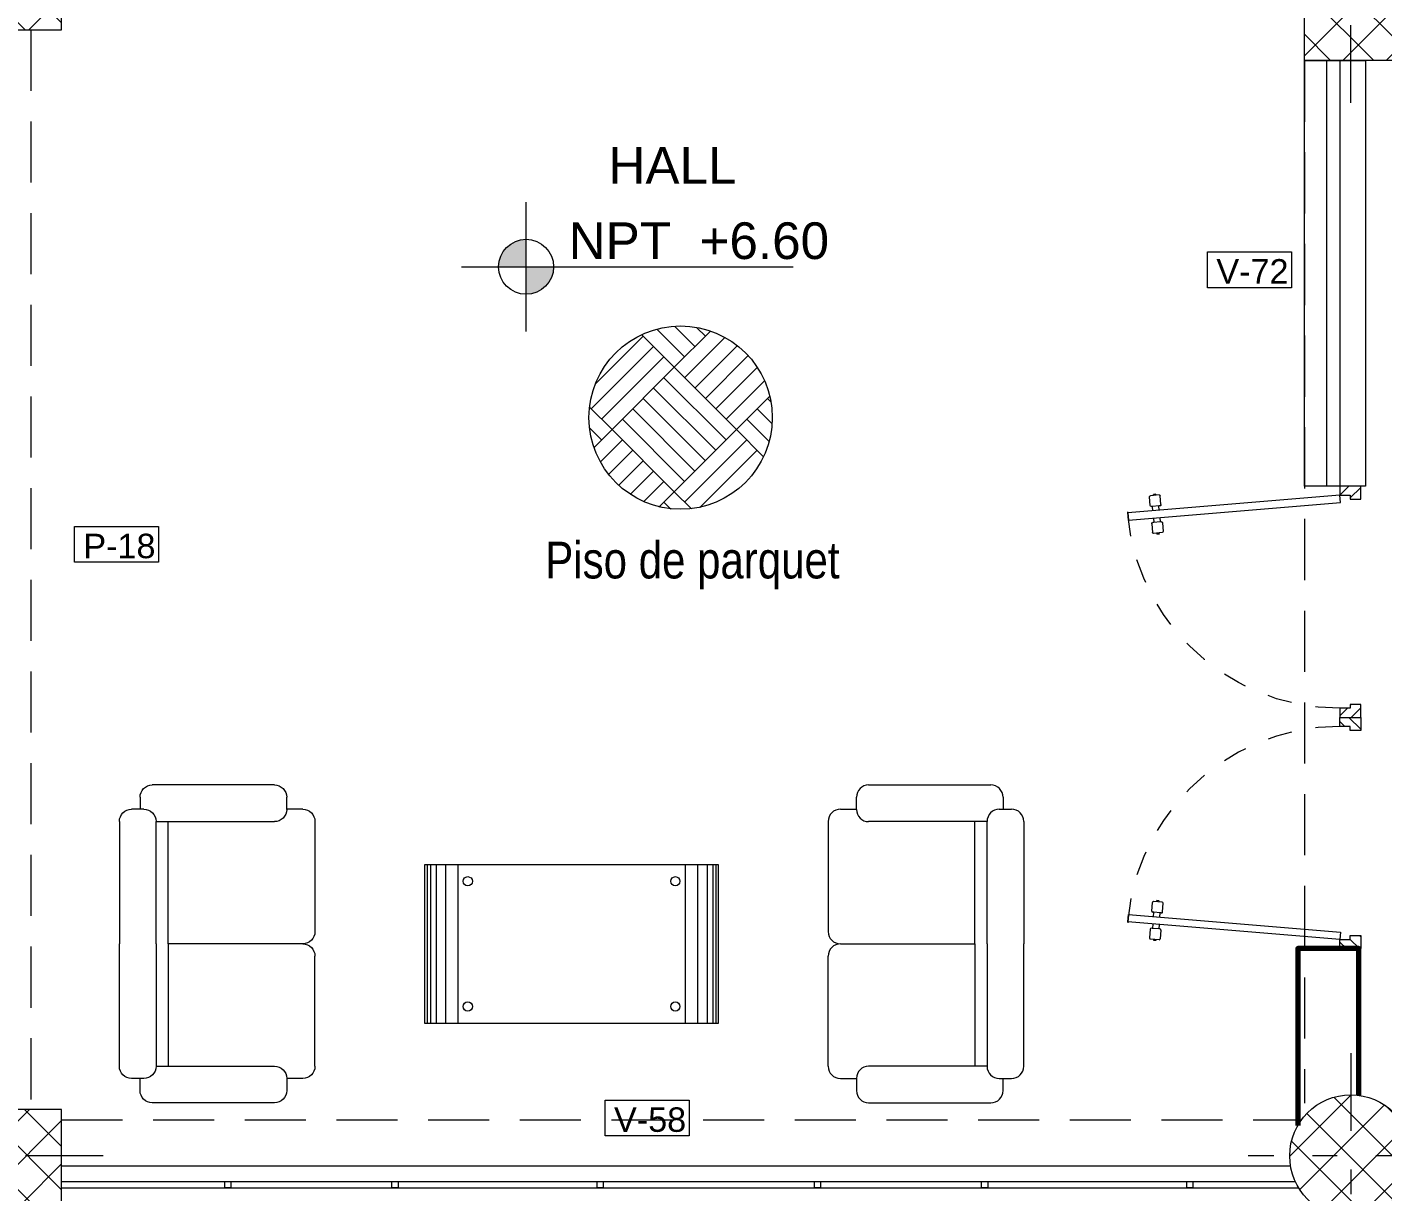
# Model space of a CAD drawing. Header units: inches. Extents: x 140 to 978, y -82 to 38.
# Drawn here: x 779.54 to 785.09, y 8.28 to 13.05 of the extents above; entities that cross this region are included whole.
import ezdxf

# ---------------------------------------------------------------- set-up
doc = ezdxf.new("R2010")
doc.units = ezdxf.units.IN
doc.header["$MEASUREMENT"] = 0
for name, pattern in [('CONTINUA', [0]), ('DASHDOT2', [12.7, 6.35, -3.175, 0, -3.175]), ('DASHED2', [0.375, 0.25, -0.125])]:
    doc.linetypes.add(name, pattern=pattern)
for name, color, linetype, lineweight in [('UNSAAC-COLUMNA', 24, 'Continuous', 0), ('UNSAAC-EJE COLUMNA', 22, 'DASHDOT2', 0), ('UNSAAC-MUEBLE', 254, 'Continuous', 0), ('UNSAAC-MURETE', 146, 'Continuous', 20), ('UNSAAC-MUROS', 7, 'Continuous', 70), ('UNSAAC-PROYECCIONES', 38, 'DASHED2', 0), ('UNSAAC-TEXTOS', 250, 'Continuous', 0), ('UNSAAC-TEXTURAS', 250, 'Continuous', 0), ('UNSAAC-VANOS', 24, 'Continuous', 0)]:
    doc.layers.add(name, color=color, linetype=linetype, lineweight=lineweight)
doc.styles.add('5mm', font='GOTHIC.TTF', dxfattribs={"height": 4.999999999999999})
doc.styles.add('narrow', font='')
doc.styles.get("Standard").update_dxf_attribs({"font": 'arial.ttf'})
doc.styles.get('narrow').set_extended_font_data('Arial Narrow', italic=True)

# ---------------------------------------------------------------- blocks, each defined once
blk = doc.blocks.new('PRTX80')
at = {"layer": 'UNSAAC-TEXTOS'}
h = blk.add_hatch(dxfattribs=at)
h.set_pattern_fill('ANSI31', color=256, scale=0.01, style=0)
h.set_pattern_definition([(45, (-1.629622537688277, -4.234901596310408), (-0.02245064030267288, 0.02245064030267288), [])])
h.paths.add_polyline_path([(-0.7550000000000239, 0.03599999999997294), (-0.8000000000000114, 0.03600000000002979), (-0.8000000000000114, -0.03600000000000136), (-0.7685000000000173, -0.03600000000002979), (-0.7685000000000173, 0), (-0.7550000000000239, 0)])
h.paths.add_polyline_path([(0, 0.03600000000002979), (-0.04500000000001592, 0.03600000000000136), (-0.04500000000001592, 2.842170943040401e-14), (-0.03149999999996567, 2.842170943040401e-14), (-0.03149999999999409, -0.03599999999997294), (0, -0.03600000000000136)])
at = {"layer": 'UNSAAC-PROYECCIONES', "ltscale": 0.15}
blk.add_arc((-0.03150000000002251, -0.03600000000000136), 0.7369999999999948, 180.000000000011, 270, dxfattribs=at)
at = {"layer": 'UNSAAC-TEXTOS'}
for p, q in [((-0.1607931881214597, -0.6510710320959561), (-0.1632794366737755, -0.6809678307228637)), ((-0.1268485085971349, -0.6501309618889479), (-0.1567453072240426, -0.6476447133366605)), ((-0.1234221898378394, -0.6541788427863366), (-0.1237329709068717, -0.6579159426147498)), ((-0.06381722451467908, -0.6553727083634158), (-0.03392042588777144, -0.6578589569157316)), ((-0.1654626311569416, -0.6619715505120496), (-0.1660841932950063, -0.6694457501687339)), ((-0.16234709346665, -0.6697565312377662), (-0.1660841932950063, -0.6694457501687339)), ((-0.1617255313285852, -0.662282331581082), (-0.1654626311569416, -0.6619715505120496)), ((-0.1299563192875723, -0.6875019601725114), (-0.1598531179144516, -0.6850157116202809)), ((-0.1255976573210944, -0.6803385415848879), (-0.1259084383901552, -0.684075641413159)), ((-0.1237329709068717, -0.6579159426147498), (-0.1255976573210944, -0.6803385415848879)), ((-0.1102761145355373, -0.6816126968563196), (-0.1255976573210944, -0.6803385415848879)), ((-0.1084114281213147, -0.6591900978861815), (-0.1237329709068717, -0.657915942614693)), ((-0.08536211568090835, -0.6836845706498025), (-0.07004057289535126, -0.684958725921291)), ((-0.08349742926668569, -0.6612619716796644), (-0.0681758864811286, -0.6625361269510961)), ((-0.07004057289535126, -0.684958725921291), (-0.07035135396435521, -0.6886958257495621)), ((-0.0681758864811286, -0.6625361269511529), (-0.07004057289535126, -0.684958725921291)), ((-0.06786510541209623, -0.6587990271227113), (-0.0681758864811286, -0.6625361269511529)), ((-0.06692503520505966, -0.6927437066469793), (-0.03702823657818044, -0.6952299551993519)), ((-0.03049410712847589, -0.6619068378131203), (-0.03298035568079172, -0.691803636440028)), ((-0.03204801247366618, -0.6805923369549305), (-0.02831091264530983, -0.6809031180239629)), ((-0.03142645033560143, -0.6731181372982462), (-0.02768935050724508, -0.6734289183672786)), ((-0.02768935050724508, -0.6734289183672786), (-0.02831091264530983, -0.6809031180239629))]:
    blk.add_line(p, q, dxfattribs=at)
for points in [[(-0.8000000000000114, 0.03600000000000136), (-0.7550000000000239, 0.03600000000000136), (-0.7550000000000239, 0), (-0.7685000000000173, 0), (-0.7685000000000173, -0.03600000000000136), (-0.8000000000000114, -0.03600000000000136), (-0.8000000000000114, 0.03600000000000136)], [(-0.04500000000001592, 0.03600000000000136), (0, 0.03600000000000136), (0, -0.03600000000000136), (-0.03149999999999409, -0.03600000000000136), (-0.03149999999999409, 0), (-0.04500000000001592, 0), (-0.04500000000001592, 0.03600000000000136)]]:
    blk.add_lwpolyline(points, dxfattribs=at)
blk.add_lwpolyline([(-0.05641399885575993, -0.03392812620643326), (-0.03150000000002251, -0.03600000000000136), (-0.0925436889916682, -0.770042006995709), (-0.1174576878462972, -0.7679701332022546)], close=True, dxfattribs=at)
for centre, start, end in [((-0.1570560882931034, -0.6513818131650169), 85.24616264725039, 175.2461626472142), ((-0.1271592896661957, -0.6538680617173043), 355.2461626472142, 85.24616264724675), ((-0.06412800558373988, -0.6591098081917721), 85.24616264718163, 175.2461626472142), ((-0.1595423368454192, -0.6812786117919245), 175.2461626472142, 265.2461626472468), ((-0.1296455382185115, -0.6837648603441551), 265.2461626472504, 355.2461626472142), ((-0.06661425413599886, -0.6890066068186229), 175.2461626472142, 265.246162647178), ((-0.03671745550914807, -0.691492855371024), 265.2461626471816, 355.2461626472142), ((-0.03423120695683224, -0.6615960567441164), 355.2461626472142, 85.24616264717801)]:
    blk.add_arc(centre, 0.00375, start, end, dxfattribs=at)
blk = doc.blocks.new('A$C1DC20D96')
at = {"layer": 'UNSAAC-MUEBLE', "xscale": -1.167239801663273, "yscale": 1.167239801663273, "zscale": 1.167239801663273, "rotation": 180}
blk.add_blockref('PRTX80', (-9.781438166100997e-07, 0.03444258034255832), dxfattribs=at)
blk = doc.blocks.new('c7')
at = {"layer": 'UNSAAC-TEXTURAS'}
h = blk.add_hatch(dxfattribs=at)
h.set_pattern_fill('ANSI37', color=256)
h.set_pattern_definition([(45, (-861.4033435389304, -189.3510310807695), (-0.08838834764831843, 0.08838834764831845), []), (135, (-861.4033435389304, -189.3510310807695), (-0.08838834764831845, -0.08838834764831843), [])])
h.paths.add_polyline_path([(0, 0.25), (0, 0), (0.25, 0, 0.4142135623730951)])
h.paths.add_polyline_path([(2.775557561562891e-17, -0.25, 0.414213562373095), (0.25, 0), (0, 0)])
h.paths.add_polyline_path([(0, -0.25), (0, 0), (-0.25, 0, 0.4142135623730951)])
h.paths.add_polyline_path([(-2.775557561562891e-17, 1.387778780781446e-17), (0, 0.25, 0.4142135623730951), (-0.25, 0)])
at = {"layer": 'UNSAAC-COLUMNA'}
blk.add_circle((0, 0), 0.25, dxfattribs=at)
at = {"layer": 'UNSAAC-EJE COLUMNA', "ltscale": 0.05}
for p, q in [((0, 0.4199999999999875), (0, -0.4199999999999875)), ((0.4199999999999591, 0), (-0.4199999999999591, 0))]:
    blk.add_line(p, q, dxfattribs=at)
blk = doc.blocks.new('c2')
at = {"layer": 'UNSAAC-TEXTURAS'}
h = blk.add_hatch(dxfattribs=at)
h.set_pattern_fill('ANSI37', color=256)
h.set_pattern_definition([(45, (-846.6283435389278, -178.4210310807676), (-0.08838834764831843, 0.08838834764831845), []), (135, (-846.6283435389278, -178.4210310807676), (-0.08838834764831845, -0.08838834764831843), [])])
h.paths.add_polyline_path([(0.3149999999998272, 0.1900000000000546), (0.3150000000000672, 0.3800000000001091), (0, 0.3800000000001091), (-2.775557561562891e-17, 0.1900000000000546)])
h.paths.add_polyline_path([(0.6299999999996544, 0.1900000000000546), (0.6300000000001091, 0.3800000000001091), (0.3150000000000672, 0.3800000000001091), (0.3149999999998272, 0.1900000000000546)])
h.paths.add_polyline_path([(0.3149999999998272, 0.1900000000000546), (0.3149999999995872, 0), (0.6299999999991996, 0), (0.6299999999996545, 0.1900000000000546)])
h.paths.add_polyline_path([(0.3149999999995872, 0), (0.3149999999998272, 0.1900000000000546), (-2.775557561562891e-17, 0.1900000000000546), (0, 0)])
at = {"layer": 'UNSAAC-COLUMNA'}
blk.add_lwpolyline([(0.6300000000001091, 0.3800000000001091), (0, 0.3800000000001091), (0, 0), (0.6299999999991996, 0)], close=True, dxfattribs=at)
at = {"layer": 'UNSAAC-EJE COLUMNA', "ltscale": 0.05}
for p, q in [((0.3150000000002819, 0.5500000000000966), (0.3149999999993724, -0.1699999999999875)), ((0.7999999999996135, 0.1900000000000546), (-0.1699999999999591, 0.1900000000000546))]:
    blk.add_line(p, q, dxfattribs=at)
blk = doc.blocks.new('c')
at = {"layer": 'UNSAAC-TEXTURAS'}
h = blk.add_hatch(dxfattribs=at)
h.set_pattern_fill('ANSI37', color=256)
h.set_pattern_definition([(45, (-855.5883435389314, -178.3885310807323), (-0.08838834764831843, 0.08838834764831845), []), (135, (-855.5883435389314, -178.3885310807323), (-0.08838834764831845, -0.08838834764831843), [])])
h.paths.add_polyline_path([(0.1900000000002819, 0.6350000000354612), (0, 0.6350000000354612), (0, 0.3162500000354953), (0.1900000000002819, 0.3162500000354953)])
h.paths.add_polyline_path([(0.1900000000002819, 0.3162500000354953), (0.3800000000001091, 0.3162500000354953), (0.3800000000001091, 0.6350000000354612), (0.1900000000002819, 0.6350000000354612)])
h.paths.add_polyline_path([(0.1900000000002819, -5.551115123125783e-17), (0.3800000000001092, 0), (0.3800000000001091, 0.3162500000354953), (0.1900000000002819, 0.3162500000354953)])
h.paths.add_polyline_path([(0.1900000000002819, 0.3162500000354953), (0, 0.3162500000354953), (1.387778780781446e-17, 0), (0.1900000000002819, 5.551115123125783e-17)])
at = {"layer": 'UNSAAC-COLUMNA'}
blk.add_lwpolyline([(0, 4.547473508864641e-13), (0, 0.6350000000354612), (0.3800000000010186, 0.6350000000354612), (0.3800000000001091, 0)], dxfattribs=at)
blk.add_lwpolyline([(0, 0.6350000000354612), (0.3800000000001091, 0.6350000000354612), (0.3800000000001091, 0), (0, 0)], close=True, dxfattribs=at)
at = {"layer": 'UNSAAC-EJE COLUMNA', "ltscale": 0.05}
for p, q in [((0.1900000000002819, -0.1724999999644581), (0.1900000000002819, 0.8050000000354487)), ((0.5500000000000682, 0.3162500000354953), (-0.1699999999995043, 0.3162500000354953))]:
    blk.add_line(p, q, dxfattribs=at)
blk = doc.blocks.new('A$C38507331')
at = {"layer": 'UNSAAC-PROYECCIONES'}
for p, q in [((-20.4809972069545, 25.28238004416909), (-20.4809972069545, 20.86613004413363)), ((-15.27098506545326, 25.1561300441341), (-15.27098506545281, 20.89113004413383)), ((-20.35599720695518, 20.82366868493251), (-15.28280763473435, 20.82366868493251))]:
    blk.add_line(p, q, dxfattribs=at)
at = {"layer": 'UNSAAC-TEXTURAS'}
for name, p in [('c', (-15.27098506545326, 25.15613004413365)), ('c2', (-20.98599720695529, 25.28238004416909)), ('c7', (-15.08098506545321, 20.67613004413357)), ('c2', (-20.98599720695529, 20.48613004413352))]:
    blk.add_blockref(name, p, dxfattribs=at)
blk = doc.blocks.new('SOFA - 2C')
at = {"layer": 'UNSAAC-MUEBLE'}
for p, q in [((0.25, 1.299999999999955), (-0.25, 1.299999999999955)), ((-0.3000000000001819, 1.250000000000227), (-0.3000000000001819, 1.200000000000045)), ((0.2999999999997272, 1.199999999999591), (0.2999999999997272, 1.249999999999773)), ((-0.2844942306105622, 1.200821516525821), (-0.3344942306107441, 1.200821516525821)), ((0.3655057693895287, 1.200821516525821), (0.2999999999997272, 1.200821516525821)), ((-0.3844942306104713, 1.150821516525639), (-0.384500979956556, 0.6500000000003183)), ((-0.234500979956465, 0.6500000000003183), (-0.2344942306103803, 1.150821516525639)), ((-0.2344942306103803, 1.150000000000318), (0.25, 1.149999999999864)), ((-0.1844942306101984, 0.6500000000003183), (-0.1844942306106532, 1.150000000000318)), ((0.4155057693892559, 1.150821516525639), (0.4155057693897106, 0.8236060083706889)), ((0.4155057693897106, 0.8642808844522278), (0.4155057693897106, 0.6999999999995907)), ((-0.3844942306104713, 0.1491784834745431), (-0.384500979956556, 0.6500000000003183)), ((-0.234500979956465, 0.6500000000003183), (-0.2344942306103803, 0.1491784834745431)), ((-0.1844942306101984, 0.6500000000003183), (-0.1844942306106532, 0.1500000000003183)), ((0.2999932506540972, 0.6499999999998636), (-0.1844942306101984, 0.6500000000003183)), ((0.3655057693899835, 0.6499999999998636), (-0.1844942306101984, 0.6500000000003183)), ((0.4155057693897106, 0.4357191155474993), (0.4155057693901654, 0.6000000000001364)), ((0.4155057693892559, 0.1491784834740884), (0.4155057693897106, 0.4763939916290383)), ((-0.2344942306103803, 0.1500000000003183), (0.25, 0.1499999999998636)), ((-0.2844942306105622, 0.0991784834743612), (-0.3344942306107441, 0.0991784834743612)), ((-0.3000000000001819, 0.04999999999995453), (-0.3000000000001819, 0.1000000000001364)), ((0.2999999999997272, 0.1000000000001364), (0.2999999999997272, 0.04999999999995453)), ((0.3655057693895287, 0.09917848347390645), (0.2999999999997272, 0.09917848347390645)), ((0.25, -2.273736754432321e-13), (-0.25, 2.273736754432321e-13))]:
    blk.add_line(p, q, dxfattribs=at)
for centre, start, end in [((-0.25, 1.250000000000227), 90, 180), ((0.25, 1.249999999999773), 0, 90), ((-0.3344942306107441, 1.150821516525639), 90, 180), ((-0.2844942306105622, 1.150821516525639), 0, 90), ((0.25, 1.199999999999591), 270, 0), ((0.3655057693895287, 1.150821516525639), 0, 90), ((0.3655057693899835, 0.6999999999995907), 270, 0), ((0.3655057693899835, 0.6000000000001364), 0, 90), ((-0.3344942306107441, 0.1491784834745431), 180, 270), ((-0.2844942306105622, 0.1491784834745431), 270, 0), ((0.25, 0.1000000000001364), 0, 90), ((0.3655057693895287, 0.1491784834740884), 270, 0), ((-0.25, 0.04999999999995453), 180, 270), ((0.25, 0.04999999999995453), 270, 0)]:
    blk.add_arc(centre, 0.05, start, end, dxfattribs=at)
blk = doc.blocks.new('A$C7228694D')
at = {"layer": 'UNSAAC-MUEBLE'}
for p, q in [((-0.5903304382383112, 0), (-0.5903304382383112, -0.6499999999999986)), ((-0.5778204532317659, 0), (-0.5778204532317659, -0.6499999999999986)), ((-0.5541558719040722, 0), (-0.5541558719040722, -0.6499999999999986)), ((-0.5156998749263266, 0), (-0.5156998749263266, -0.6499999999999986)), ((-0.4654124291411108, 0), (-0.4654124291411108, -0.6499999999999986)), ((0.4654124291411108, 0), (0.4654124291411108, -0.6499999999999986)), ((0.5156998749263266, 0), (0.5156998749263266, -0.6499999999999986)), ((0.5541558719040722, 0), (0.5541558719040722, -0.6499999999999986)), ((0.5778204532317659, 0), (0.5778204532317659, -0.6499999999999986)), ((0.5903304382383112, 0), (0.5903304382383112, -0.6499999999999986))]:
    blk.add_line(p, q, dxfattribs=at)
blk.add_lwpolyline([(-0.6000000000000227, 0), (0.5999999999999659, 0), (0.5999999999999659, -0.6499999999999986), (-0.6000000000000227, -0.6499999999999986), (-0.6000000000000227, 0)], dxfattribs=at)
for centre in [(-0.4246261738525163, -0.06874999999999432), (0.4246261738525163, -0.06874999999999432), (-0.4246261738525163, -0.5812500000000114), (0.4246261738525163, -0.5812500000000114)]:
    blk.add_circle(centre, 0.01875, dxfattribs=at)
blk = doc.blocks.new('npt')
at = {"layer": 'UNSAAC-TEXTOS'}
h = blk.add_hatch(color=0, dxfattribs=at)
h.dxf.hatch_style = 1
h.paths.add_polyline_path([(0.05220952644776844, -8.881784197001252e-16), (0, -8.881784197001252e-16), (0, -0.05220952644595034, 0.4142135623704376)])
h.paths.add_polyline_path([(0, 0.05220952644594945, 0.4142135623704376), (-0.05220952644776844, -8.881784197001252e-16), (0, -8.881784197001252e-16)])
at = {"layer": 'UNSAAC-TEXTOS', "color": 0}
for p, q in [((0, -0.1228497915071793), (0, 0.1228497915071785)), ((-0.1228497915053595, 0), (0.5070458795726154, 0))]:
    blk.add_line(p, q, dxfattribs=at)
blk.add_circle((0, 0), 0.0522095264476415, dxfattribs=at)
blk = doc.blocks.new('IVOMAEPOR')
at = {"layer": 'UNSAAC-TEXTOS', "linetype": 'Continuous'}
h = blk.add_hatch(dxfattribs=at)
h.set_pattern_fill('AR-PARQ1', color=256, scale=0.03, angle=45, style=0)
h.set_pattern_definition([(135, (103.5356870315163, 167.9530759977475), (-0.5091168824543142, 0), [0.36, -0.36]), (135, (103.5781134383874, 167.9955024046187), (-0.5091168824543142, 0), [0.36, -0.36]), (135, (103.6205398452587, 168.0379288114899), (-0.5091168824543142, 0), [0.36, -0.36]), (135, (103.6629662521298, 168.0803552183611), (-0.5091168824543142, 0), [0.36, -0.36]), (135, (103.7053926590011, 168.1227816252323), (-0.5091168824543142, 0), [0.36, -0.36]), (135, (103.7478190658721, 168.1652080321035), (-0.5091168824543142, 0), [0.36, -0.36]), (135, (103.7902454727434, 168.2076344389747), (-0.5091168824543142, 0), [0.36, -0.36]), (45, (103.2811285902892, 168.2076344389747), (0.5091168824543142, 0), [0.36, -0.36]), (45, (103.2387021834179, 168.2500608458458), (0.5091168824543142, 0), [0.36, -0.36]), (45, (103.1962757765466, 168.2924872527171), (0.5091168824543142, 0), [0.36, -0.36]), (45, (103.1538493696755, 168.3349136595882), (0.5091168824543142, 0), [0.36, -0.36]), (45, (103.1114229628042, 168.3773400664594), (0.5091168824543142, 0), [0.36, -0.36]), (45, (103.0689965559332, 168.4197664733306), (0.5091168824543142, 0), [0.36, -0.36]), (45, (103.0265701490619, 168.4621928802018), (0.5091168824543142, 0), [0.36, -0.36])])
h.paths.add_polyline_path([(103.418191267863, 167.9522420598113, 1), (104.1681912678637, 167.9522420598113, 1)])
at = {"layer": 'UNSAAC-TEXTOS'}
blk.add_circle((103.7933577703402, 167.953500334211), 0.3750000000000533, dxfattribs=at)
at = {"layer": 'UNSAAC-TEXTOS', "insert": (103.2397792464139, 167.4458456147076), "char_height": 0.15, "width": 1.44511514324693, "attachment_point": 1, "style": 'narrow'}
blk.add_mtext('{\\fArial Narrow|b0|i0|c0|p34;Piso de parquet}', dxfattribs=at)

msp = doc.modelspace()

# ---------------------------------------------------------------- linework, layer by layer
at = {"layer": 'UNSAAC-MURETE'}
msp.add_lwpolyline([(785.0168787732248, 11.16838668430645), (784.766878773225, 11.16838668430645), (784.766878773225, 12.90917050829407), (785.0168787732248, 12.90917050829407)], close=True, dxfattribs=at)
msp.add_lwpolyline([(784.7961431398307, 8.239170508448368), (779.6818666317226, 8.239170508448368), (779.6818666317226, 8.389170508448345), (784.7100995196402, 8.389170508448345)], dxfattribs=at)
at = {"layer": 'UNSAAC-MUROS'}
msp.add_lwpolyline([(784.9898185478569, 8.676990949855277), (784.9898185478569, 9.276990949855275), (784.7398185478569, 9.276990949855275), (784.7398185478569, 8.553206223179757)], dxfattribs=at)
at = {"layer": 'UNSAAC-TEXTOS'}
for points in [[(784.3711035974213, 12.12629836550733), (784.7146988972911, 12.12629836550733), (784.7146988972911, 11.98024089201172), (784.3711035974213, 11.98024089201172)], [(779.7354572373672, 11.00311261231884), (780.079052537237, 11.00311261231884), (780.079052537237, 10.85705513882324), (779.7354572373672, 10.85705513882324)], [(781.9066094903126, 8.65683481514165), (782.2502047901824, 8.65683481514165), (782.2502047901824, 8.510777341646047), (781.9066094903126, 8.510777341646047)]]:
    msp.add_lwpolyline(points, close=True, dxfattribs=at)
at = {"layer": 'UNSAAC-VANOS'}
for p, q in [((784.8575507915511, 12.90917050831104), (784.8575507915511, 11.16838668430645)), ((784.9122336592363, 12.90917050831104), (784.9122336592363, 11.16838668430645))]:
    msp.add_line(p, q, dxfattribs=at)
at = {"layer": 'UNSAAC-VANOS', "ltscale": 0.01}
for p, q in [((779.6818666317226, 8.323784674625259), (784.7301767087674, 8.323784674625259)), ((779.6818666317226, 8.298784674625281), (784.7435725746791, 8.298784674625281))]:
    msp.add_line(p, q, dxfattribs=at)
at = {"layer": 'UNSAAC-VANOS'}
for points in [[(780.3499046753354, 8.323784674625259), (780.3749700177191, 8.323784674625259), (780.3749700177191, 8.298784674625281), (780.3499046753354, 8.298784674625281)], [(781.034020837506, 8.323784674625259), (781.0590861798896, 8.323784674625259), (781.0590861798896, 8.298784674625281), (781.034020837506, 8.298784674625281)], [(781.8732428021754, 8.323784674625259), (781.898308144559, 8.323784674625259), (781.898308144559, 8.298784674625281), (781.8732428021754, 8.298784674625281)], [(782.7622677286777, 8.323784674625259), (782.7873330710613, 8.323784674625259), (782.7873330710613, 8.298784674625281), (782.7622677286777, 8.298784674625281)], [(783.4463838908482, 8.323784674625259), (783.4714492332319, 8.323784674625259), (783.4714492332319, 8.298784674625281), (783.4463838908482, 8.298784674625281)], [(784.2856058555176, 8.323784674625259), (784.3106711979012, 8.323784674625259), (784.3106711979012, 8.298784674625281), (784.2856058555176, 8.298784674625281)]]:
    msp.add_lwpolyline(points, close=True, dxfattribs=at)

# ---------------------------------------------------------------- block references
at = {"layer": 'UNSAAC-MUEBLE'}
for name, p in [('A$C38507331', (800.0378638386785, -12.24695953582261)), ('A$C7228694D', (781.768749954052, 9.621337078384343))]:
    msp.add_blockref(name, p, dxfattribs=at)
at = {"layer": 'UNSAAC-MUEBLE', "linetype": 'CONTINUA', "lineweight": 0, "ltscale": 0.4, "yscale": 1.012749131823058, "zscale": 1.012749131823058}
for p, xscale, rotation in [((784.9898185478569, 11.16838668430645), 1.012749131823058, 89.99999999999999), ((784.9898185478569, 9.276990949855275), -1.012749131823058, 90)]:
    msp.add_blockref('A$C1DC20D96', p, dxfattribs=dict(at, xscale=xscale, rotation=rotation))
at = {"layer": 'UNSAAC-MUEBLE', "linetype": 'Continuous', "xscale": -1, "rotation": 180}
msp.add_blockref('SOFA - 2C', (780.3032441846717, 9.946337078384616), dxfattribs=at)
at = {"layer": 'UNSAAC-MUEBLE', "linetype": 'Continuous', "rotation": 180}
msp.add_blockref('SOFA - 2C', (783.2342557234326, 9.946337078384616), dxfattribs=at)
at = {"layer": 'UNSAAC-PROYECCIONES'}
msp.add_blockref('IVOMAEPOR', (678.4216052507297, -156.5047380283086), dxfattribs=at)
at = {"layer": 'UNSAAC-TEXTOS', "xscale": 2.154779168756153, "yscale": 2.154779168756153, "zscale": 2.154779168756153}
msp.add_blockref('npt', (781.5827423399014, 12.06560173228044), dxfattribs=at)

# ---------------------------------------------------------------- texts
at = {"layer": 'UNSAAC-TEXTOS', "attachment_point": 1}
for s, width, insert, char_height in [('\\pi0.56706; HALL', 1.709053807135854, (781.2942855198721, 12.55505129078767), 0.15), ('{\\f@Arial Unicode MS|b0|i0|c0|p34;V-}72', 0.2, (784.4069709643611, 12.09700341089447), 0.1), ('{\\f@Arial Unicode MS|b0|i0|c0|p34;P-}18', 0.2, (779.771324604307, 10.97381765770599), 0.1), ('{\\f@Arial Unicode MS|b0|i0|c0|p34;V-}58', 0.2, (781.9424768572524, 8.627539860528799), 0.1)]:
    msp.add_mtext_dynamic_manual_height_columns(s, width=width, gutter_width=1, heights=[0], dxfattribs=dict(at, insert=insert, char_height=char_height))
at = {"layer": 'UNSAAC-TEXTOS', "insert": (781.7567886271295, 12.24742788404271), "char_height": 0.15, "width": 1.063870505094155, "attachment_point": 1, "style": '5mm'}
msp.add_mtext('{\\fArial|b0|i0|c0|p34;NPT  +6.60}', dxfattribs=at)

doc.saveas('drawing.dxf')
